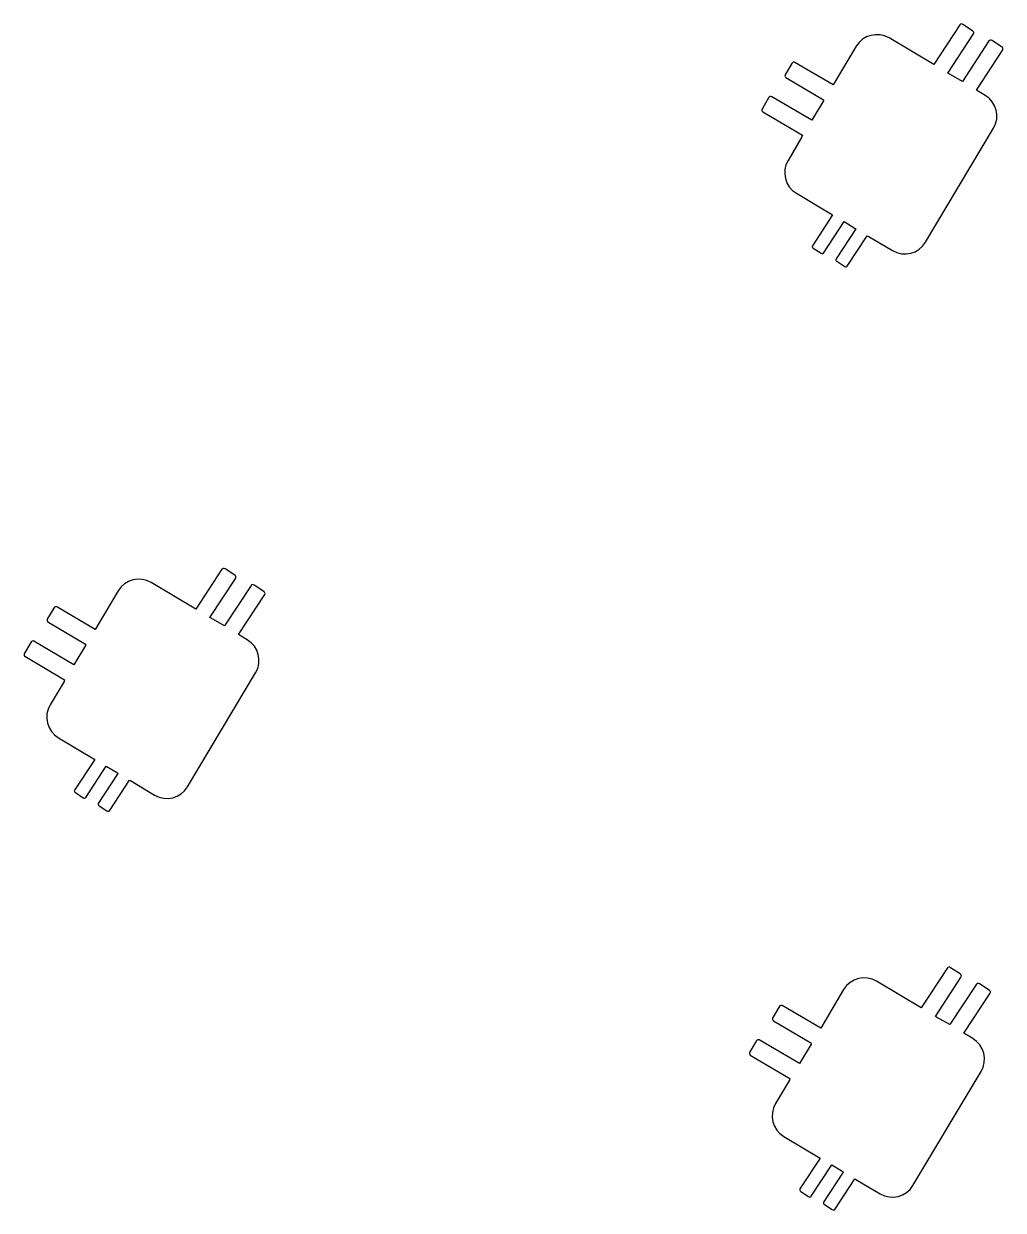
# Model space of a CAD drawing. Header units: centimetres. Extents: x -7.3 to 7.3, y -8.8 to 8.8.
import ezdxf

# ---------------------------------------------------------------- set-up
doc = ezdxf.new("R2010")
doc.units = ezdxf.units.CM
doc.header["$MEASUREMENT"] = 0
doc.layers.add('Camada 1', color=7, linetype='Continuous')

msp = doc.modelspace()

# ---------------------------------------------------------------- linework, layer by layer
at = {"layer": 'Camada 1'}
for points in [[(4.75661, 5.99836), (4.75661, 5.99836), (4.21646, 6.32068), (4.21646, 6.32068), (4.21646, 6.32068), (4.04747, 6.42151), (3.99191, 6.6422), (4.0925, 6.81119), (4.0925, 6.81119), (4.0925, 6.81119), (4.30083, 7.16041), (4.30083, 7.16041), (4.30083, 7.16041), (4.30083, 7.16041), (4.30588, 7.18581), (4.30588, 7.18581), (4.30588, 7.18581), (4.30588, 7.18581), (3.71632, 7.53532), (3.71632, 7.53532), (3.71632, 7.53532), (3.70187, 7.54395), (3.69915, 7.56612), (3.70994, 7.58469), (3.70994, 7.58469), (3.70994, 7.58469), (3.80355, 7.74243), (3.80355, 7.74243), (3.80355, 7.74243), (3.81487, 7.761), (3.83541, 7.76929), (3.85009, 7.76069), (3.85009, 7.76069), (3.85009, 7.76069), (4.44723, 7.4085), (4.44723, 7.4085), (4.44723, 7.4085), (4.44723, 7.4085), (4.44723, 7.4085), (4.44723, 7.4085), (4.44723, 7.4085), (4.44723, 7.4085), (4.62103, 7.69687), (4.62103, 7.69687), (4.62103, 7.69687), (4.62103, 7.69687), (4.62021, 7.71605), (4.62021, 7.71605), (4.62021, 7.71605), (4.62021, 7.71605), (4.05985, 8.04826), (4.05985, 8.04826), (4.05985, 8.04826), (4.04535, 8.05686), (4.04263, 8.07906), (4.05366, 8.09763), (4.05366, 8.09763), (4.05366, 8.09763), (4.14708, 8.25537), (4.14708, 8.25537), (4.14708, 8.25537), (4.15814, 8.27392), (4.17912, 8.28209), (4.19354, 8.27352), (4.19354, 8.27352), (4.19354, 8.27352), (4.76591, 7.93676), (4.76591, 7.93676), (4.76591, 7.93676), (4.76591, 7.93676), (4.76591, 7.93676), (4.76591, 7.93676), (4.76591, 7.93676), (4.76591, 7.93676), (5.10778, 8.5126), (5.10778, 8.5126), (5.10778, 8.5126), (5.20837, 8.68159), (5.4292, 8.73731), (5.59819, 8.63656), (5.59819, 8.63656), (5.59819, 8.63656), (6.26431, 8.23908), (6.26431, 8.23908), (6.26431, 8.23908), (6.26431, 8.23908), (6.26431, 8.23908), (6.26431, 8.23908), (6.26431, 8.23908), (6.26431, 8.23908), (6.65373, 8.83453), (6.65373, 8.83453), (6.65373, 8.83453), (6.6622, 8.84768), (6.68326, 8.84937), (6.70001, 8.83834), (6.70001, 8.83834), (6.70001, 8.83834), (6.84352, 8.74452), (6.84352, 8.74452), (6.84352, 8.74452), (6.86051, 8.73338), (6.86757, 8.71362), (6.85881, 8.70044), (6.85881, 8.70044), (6.85881, 8.70044), (6.47506, 8.11259), (6.47506, 8.11259), (6.47506, 8.11259), (6.47506, 8.11259), (6.49379, 8.10211), (6.49379, 8.10211), (6.49379, 8.10211), (6.49379, 8.10211), (6.69207, 7.98937), (6.69207, 7.98937), (6.69207, 7.98937), (6.69207, 7.98937), (6.69207, 7.98937), (6.69207, 7.98937), (6.69207, 7.98937), (6.69207, 7.98937), (7.08685, 8.59387), (7.08685, 8.59387), (7.08685, 8.59387), (7.09558, 8.60702), (7.11656, 8.60874), (7.1331, 8.59768), (7.1331, 8.59768), (7.1331, 8.59768), (7.27706, 8.50386), (7.27706, 8.50386), (7.27706, 8.50386), (7.29386, 8.49283), (7.30082, 8.47298), (7.29217, 8.45981), (7.29217, 8.45981), (7.29217, 8.45981), (6.90077, 7.85971), (6.90077, 7.85971), (6.90077, 7.85971), (6.90077, 7.85971), (6.90077, 7.85971), (6.90077, 7.85971), (6.90077, 7.85971), (6.90077, 7.85971), (7.03161, 7.78118), (7.03161, 7.78118), (7.03161, 7.78118), (7.2006, 7.68032), (7.25669, 7.45966), (7.15565, 7.29075), (7.15565, 7.29075), (7.15565, 7.29075), (6.14039, 5.58924), (6.14039, 5.58924), (6.14039, 5.58924), (6.03977, 5.42025), (5.81897, 5.36437), (5.64998, 5.46534), (5.64998, 5.46534), (5.64998, 5.46534), (5.28877, 5.68082), (5.28877, 5.68082), (5.28877, 5.68082), (5.28877, 5.68082), (5.27395, 5.6882), (5.27395, 5.6882), (5.27395, 5.6882), (5.27395, 5.6882), (4.97613, 5.23235), (4.97613, 5.23235), (4.97613, 5.23235), (4.9693, 5.22155), (4.95234, 5.22015), (4.93853, 5.22917), (4.93853, 5.22917), (4.93853, 5.22917), (4.82135, 5.30561), (4.82135, 5.30561), (4.82135, 5.30561), (4.80757, 5.31463), (4.80201, 5.33077), (4.80923, 5.34149), (4.80923, 5.34149), (4.80923, 5.34149), (5.10271, 5.78927), (5.10271, 5.78927), (5.10271, 5.78927), (5.10271, 5.78927), (5.09445, 5.79676), (5.09445, 5.79676), (5.09445, 5.79676), (5.09445, 5.79676), (4.92914, 5.8972), (4.92914, 5.8972), (4.92914, 5.8972), (4.92914, 5.8972), (4.92914, 5.8972), (4.92914, 5.8972), (4.92914, 5.8972), (4.92914, 5.8972), (4.62326, 5.42841), (4.62326, 5.42841), (4.62326, 5.42841), (4.61601, 5.4178), (4.59902, 5.41632), (4.58527, 5.42534), (4.58527, 5.42534), (4.58527, 5.42534), (4.46824, 5.50188), (4.46824, 5.50188), (4.46824, 5.50188), (4.45424, 5.5109), (4.44877, 5.52707), (4.45573, 5.53776), (4.45573, 5.53776), (4.45573, 5.53776), (4.75648, 5.99824), (4.75648, 5.99824), (4.75648, 5.99824), (4.75648, 5.99824), (4.75661, 5.99836), (4.75661, 5.99836)], [(-6.24265, -2.12321), (-6.24265, -2.12321), (-6.7828, -1.80089), (-6.7828, -1.80089), (-6.7828, -1.80089), (-6.95179, -1.70008), (-7.00738, -1.47939), (-6.90676, -1.31041), (-6.90676, -1.31041), (-6.90676, -1.31041), (-6.69843, -0.96119), (-6.69843, -0.96119), (-6.69843, -0.96119), (-6.69843, -0.96119), (-6.69338, -0.93571), (-6.69338, -0.93571), (-6.69338, -0.93571), (-6.69338, -0.93571), (-7.28293, -0.58622), (-7.28293, -0.58622), (-7.28293, -0.58622), (-7.29735, -0.57762), (-7.3001, -0.55545), (-7.28931, -0.5369), (-7.28931, -0.5369), (-7.28931, -0.5369), (-7.1957, -0.37916), (-7.1957, -0.37916), (-7.1957, -0.37916), (-7.1844, -0.36053), (-7.16384, -0.35228), (-7.14919, -0.36088), (-7.14919, -0.36088), (-7.14919, -0.36088), (-6.55205, -0.71304), (-6.55205, -0.71304), (-6.55205, -0.71304), (-6.55205, -0.71304), (-6.55205, -0.71304), (-6.55205, -0.71304), (-6.55205, -0.71304), (-6.55205, -0.71304), (-6.37825, -0.42472), (-6.37825, -0.42472), (-6.37825, -0.42472), (-6.37825, -0.42472), (-6.37907, -0.40554), (-6.37907, -0.40554), (-6.37907, -0.40554), (-6.37907, -0.40554), (-6.93943, -0.07328), (-6.93943, -0.07328), (-6.93943, -0.07328), (-6.9539, -0.06473), (-6.95665, -0.04256), (-6.94559, -0.02396), (-6.94559, -0.02396), (-6.94559, -0.02396), (-6.85217, 0.13378), (-6.85217, 0.13378), (-6.85217, 0.13378), (-6.84111, 0.15233), (-6.82013, 0.16053), (-6.80571, 0.1519), (-6.80571, 0.1519), (-6.80571, 0.1519), (-6.23336, -0.18484), (-6.23336, -0.18484), (-6.23336, -0.18484), (-6.23336, -0.18484), (-6.23336, -0.18484), (-6.23336, -0.18484), (-6.23336, -0.18484), (-6.23336, -0.18484), (-5.89152, 0.39095), (-5.89152, 0.39095), (-5.89152, 0.39095), (-5.7909, 0.55997), (-5.57008, 0.61571), (-5.40109, 0.51499), (-5.40109, 0.51499), (-5.40109, 0.51499), (-4.735, 0.11743), (-4.735, 0.11743), (-4.735, 0.11743), (-4.735, 0.11743), (-4.735, 0.11743), (-4.735, 0.11743), (-4.735, 0.11743), (-4.735, 0.11743), (-4.34556, 0.71295), (-4.34556, 0.71295), (-4.34556, 0.71295), (-4.33707, 0.72607), (-4.31603, 0.72782), (-4.29928, 0.71676), (-4.29928, 0.71676), (-4.29928, 0.71676), (-4.15577, 0.62289), (-4.15577, 0.62289), (-4.15577, 0.62289), (-4.13878, 0.61178), (-4.13172, 0.59204), (-4.14048, 0.57886), (-4.14048, 0.57886), (-4.14048, 0.57886), (-4.52423, -0.00899), (-4.52423, -0.00899), (-4.52423, -0.00899), (-4.52423, -0.00899), (-4.5055, -0.01947), (-4.5055, -0.01947), (-4.5055, -0.01947), (-4.5055, -0.01947), (-4.30722, -0.13226), (-4.30722, -0.13226), (-4.30722, -0.13226), (-4.30722, -0.13226), (-4.30722, -0.13226), (-4.30722, -0.13226), (-4.30722, -0.13226), (-4.30722, -0.13226), (-3.91249, 0.47226), (-3.91249, 0.47226), (-3.91249, 0.47226), (-3.90373, 0.48544), (-3.88275, 0.48716), (-3.86621, 0.47612), (-3.86621, 0.47612), (-3.86621, 0.47612), (-3.72228, 0.38225), (-3.72228, 0.38225), (-3.72228, 0.38225), (-3.70548, 0.37122), (-3.69849, 0.35135), (-3.70717, 0.33825), (-3.70717, 0.33825), (-3.70717, 0.33825), (-4.09854, -0.26193), (-4.09854, -0.26193), (-4.09854, -0.26193), (-4.09854, -0.26193), (-4.09854, -0.26193), (-4.09854, -0.26193), (-4.09854, -0.26193), (-4.09854, -0.26193), (-3.9677, -0.34043), (-3.9677, -0.34043), (-3.9677, -0.34043), (-3.79871, -0.44129), (-3.74262, -0.66198), (-3.84366, -0.83084), (-3.84366, -0.83084), (-3.84366, -0.83084), (-4.85892, -2.53238), (-4.85892, -2.53238), (-4.85892, -2.53238), (-4.95954, -2.7014), (-5.18036, -2.7572), (-5.34935, -2.65631), (-5.34935, -2.65631), (-5.34935, -2.65631), (-5.71052, -2.44071), (-5.71052, -2.44071), (-5.71052, -2.44071), (-5.71052, -2.44071), (-5.72534, -2.43333), (-5.72534, -2.43333), (-5.72534, -2.43333), (-5.72534, -2.43333), (-6.02316, -2.88918), (-6.02316, -2.88918), (-6.02316, -2.88918), (-6.02996, -2.90003), (-6.04695, -2.90143), (-6.06076, -2.89243), (-6.06076, -2.89243), (-6.06076, -2.89243), (-6.17792, -2.81597), (-6.17792, -2.81597), (-6.17792, -2.81597), (-6.19173, -2.80692), (-6.19729, -2.79076), (-6.19004, -2.78007), (-6.19004, -2.78007), (-6.19004, -2.78007), (-5.89659, -2.33232), (-5.89659, -2.33232), (-5.89659, -2.33232), (-5.89659, -2.33232), (-5.90485, -2.32483), (-5.90485, -2.32483), (-5.90485, -2.32483), (-5.90485, -2.32483), (-6.07016, -2.22434), (-6.07016, -2.22434), (-6.07016, -2.22434), (-6.07016, -2.22434), (-6.07016, -2.22434), (-6.07016, -2.22434), (-6.07016, -2.22434), (-6.07016, -2.22434), (-6.37597, -2.69313), (-6.37597, -2.69313), (-6.37597, -2.69313), (-6.38319, -2.70374), (-6.40021, -2.70517), (-6.41394, -2.69617), (-6.41394, -2.69617), (-6.41394, -2.69617), (-6.53097, -2.6196), (-6.53097, -2.6196), (-6.53097, -2.6196), (-6.54494, -2.6106), (-6.55044, -2.59452), (-6.54346, -2.58378), (-6.54346, -2.58378), (-6.54346, -2.58378), (-6.24271, -2.12327), (-6.24271, -2.12327), (-6.24271, -2.12327), (-6.24271, -2.12327), (-6.24265, -2.12321), (-6.24265, -2.12321)], [(4.57072, -8.07055), (4.57072, -8.07055), (4.03057, -7.74816), (4.03057, -7.74816), (4.03057, -7.74816), (3.86158, -7.64735), (3.80602, -7.42669), (3.90659, -7.25768), (3.90659, -7.25768), (3.90659, -7.25768), (4.11492, -6.90848), (4.11492, -6.90848), (4.11492, -6.90848), (4.11492, -6.90848), (4.11997, -6.88305), (4.11997, -6.88305), (4.11997, -6.88305), (4.11997, -6.88305), (3.5304, -6.53351), (3.5304, -6.53351), (3.5304, -6.53351), (3.51595, -6.52491), (3.51323, -6.50279), (3.52402, -6.48419), (3.52402, -6.48419), (3.52402, -6.48419), (3.61763, -6.32642), (3.61763, -6.32642), (3.61763, -6.32642), (3.62895, -6.30782), (3.64949, -6.29956), (3.66417, -6.30822), (3.66417, -6.30822), (3.66417, -6.30822), (4.26131, -6.66038), (4.26131, -6.66038), (4.26131, -6.66038), (4.26131, -6.66038), (4.26131, -6.66038), (4.26131, -6.66038), (4.26131, -6.66038), (4.26131, -6.66038), (4.43509, -6.37206), (4.43509, -6.37206), (4.43509, -6.37206), (4.43509, -6.37206), (4.4343, -6.3528), (4.4343, -6.3528), (4.4343, -6.3528), (4.4343, -6.3528), (3.87391, -6.02062), (3.87391, -6.02062), (3.87391, -6.02062), (3.85944, -6.01207), (3.85669, -5.98985), (3.86775, -5.97125), (3.86775, -5.97125), (3.86775, -5.97125), (3.96117, -5.81348), (3.96117, -5.81348), (3.96117, -5.81348), (3.97223, -5.79501), (3.99321, -5.78676), (4.00763, -5.79536), (4.00763, -5.79536), (4.00763, -5.79536), (4.58, -6.13212), (4.58, -6.13212), (4.58, -6.13212), (4.58, -6.13212), (4.58, -6.13212), (4.58, -6.13212), (4.58, -6.13212), (4.58, -6.13212), (4.92184, -5.55631), (4.92184, -5.55631), (4.92184, -5.55631), (5.02246, -5.38732), (5.24326, -5.33163), (5.41227, -5.43233), (5.41227, -5.43233), (5.41227, -5.43233), (6.07836, -5.82984), (6.07836, -5.82984), (6.07836, -5.82984), (6.07836, -5.82984), (6.07836, -5.82984), (6.07836, -5.82984), (6.07836, -5.82984), (6.07836, -5.82984), (6.4678, -5.23429), (6.4678, -5.23429), (6.4678, -5.23429), (6.47629, -5.22119), (6.49735, -5.21947), (6.51408, -5.23053), (6.51408, -5.23053), (6.51408, -5.23053), (6.65762, -5.32435), (6.65762, -5.32435), (6.65762, -5.32435), (6.67461, -5.33546), (6.68164, -5.35525), (6.67291, -5.36843), (6.67291, -5.36843), (6.67291, -5.36843), (6.28916, -5.9562), (6.28916, -5.9562), (6.28916, -5.9562), (6.28916, -5.9562), (6.30789, -5.9667), (6.30789, -5.9667), (6.30789, -5.9667), (6.30789, -5.9667), (6.50614, -6.07949), (6.50614, -6.07949), (6.50614, -6.07949), (6.50614, -6.07949), (6.50614, -6.07949), (6.50614, -6.07949), (6.50614, -6.07949), (6.50614, -6.07949), (6.9009, -5.47494), (6.9009, -5.47494), (6.9009, -5.47494), (6.90966, -5.46184), (6.93064, -5.46007), (6.94718, -5.47113), (6.94718, -5.47113), (6.94718, -5.47113), (7.09111, -5.565), (7.09111, -5.565), (7.09111, -5.565), (7.10791, -5.57598), (7.1149, -5.59585), (7.10622, -5.60903), (7.10622, -5.60903), (7.10622, -5.60903), (6.71485, -6.20911), (6.71485, -6.20911), (6.71485, -6.20911), (6.71485, -6.20911), (6.71485, -6.20911), (6.71485, -6.20911), (6.71485, -6.20911), (6.71485, -6.20911), (6.84569, -6.28769), (6.84569, -6.28769), (6.84569, -6.28769), (7.01468, -6.3885), (7.07074, -6.60916), (6.96973, -6.77804), (6.96973, -6.77804), (6.96973, -6.77804), (5.95447, -8.47958), (5.95447, -8.47958), (5.95447, -8.47958), (5.85385, -8.64857), (5.63305, -8.7044), (5.46404, -8.60348), (5.46404, -8.60348), (5.46404, -8.60348), (5.10286, -8.38803), (5.10286, -8.38803), (5.10286, -8.38803), (5.10286, -8.38803), (5.08804, -8.38065), (5.08804, -8.38065), (5.08804, -8.38065), (5.08804, -8.38065), (4.79022, -8.83649), (4.79022, -8.83649), (4.79022, -8.83649), (4.78342, -8.84729), (4.76643, -8.84866), (4.75262, -8.83967), (4.75262, -8.83967), (4.75262, -8.83967), (4.63546, -8.76323), (4.63546, -8.76323), (4.63546, -8.76323), (4.62168, -8.75423), (4.61612, -8.73807), (4.62334, -8.72738), (4.62334, -8.72738), (4.62334, -8.72738), (4.91679, -8.27963), (4.91679, -8.27963), (4.91679, -8.27963), (4.91679, -8.27963), (4.90853, -8.27214), (4.90853, -8.27214), (4.90853, -8.27214), (4.90853, -8.27214), (4.74324, -8.17165), (4.74324, -8.17165), (4.74324, -8.17165), (4.74324, -8.17165), (4.74324, -8.17165), (4.74324, -8.17165), (4.74324, -8.17165), (4.74324, -8.17165), (4.43733, -8.64047), (4.43733, -8.64047), (4.43733, -8.64047), (4.43011, -8.65108), (4.41312, -8.65254), (4.39936, -8.64346), (4.39936, -8.64346), (4.39936, -8.64346), (4.28231, -8.56694), (4.28231, -8.56694), (4.28231, -8.56694), (4.26834, -8.55789), (4.26284, -8.54178), (4.26982, -8.53104), (4.26982, -8.53104), (4.26982, -8.53104), (4.57057, -8.07061), (4.57057, -8.07061), (4.57057, -8.07061), (4.57057, -8.07061), (4.57072, -8.07055), (4.57072, -8.07055)]]:
    msp.add_open_spline(points, degree=3, knots=[0, 0, 0, 0, 0.01754386, 0.01754386, 0.01754386, 0.01754386, 0.03508772, 0.03508772, 0.03508772, 0.03508772, 0.05263158, 0.05263158, 0.05263158, 0.05263158, 0.07017544, 0.07017544, 0.07017544, 0.07017544, 0.0877193, 0.0877193, 0.0877193, 0.0877193, 0.10526316, 0.10526316, 0.10526316, 0.10526316, 0.12280702, 0.12280702, 0.12280702, 0.12280702, 0.14035088, 0.14035088, 0.14035088, 0.14035088, 0.15789474, 0.15789474, 0.15789474, 0.15789474, 0.1754386, 0.1754386, 0.1754386, 0.1754386, 0.19298246, 0.19298246, 0.19298246, 0.19298246, 0.21052632, 0.21052632, 0.21052632, 0.21052632, 0.22807018, 0.22807018, 0.22807018, 0.22807018, 0.24561404, 0.24561404, 0.24561404, 0.24561404, 0.26315789, 0.26315789, 0.26315789, 0.26315789, 0.28070175, 0.28070175, 0.28070175, 0.28070175, 0.29824561, 0.29824561, 0.29824561, 0.29824561, 0.31578947, 0.31578947, 0.31578947, 0.31578947, 0.33333333, 0.33333333, 0.33333333, 0.33333333, 0.35087719, 0.35087719, 0.35087719, 0.35087719, 0.36842105, 0.36842105, 0.36842105, 0.36842105, 0.38596491, 0.38596491, 0.38596491, 0.38596491, 0.40350877, 0.40350877, 0.40350877, 0.40350877, 0.42105263, 0.42105263, 0.42105263, 0.42105263, 0.43859649, 0.43859649, 0.43859649, 0.43859649, 0.45614035, 0.45614035, 0.45614035, 0.45614035, 0.47368421, 0.47368421, 0.47368421, 0.47368421, 0.49122807, 0.49122807, 0.49122807, 0.49122807, 0.50877193, 0.50877193, 0.50877193, 0.50877193, 0.52631579, 0.52631579, 0.52631579, 0.52631579, 0.54385965, 0.54385965, 0.54385965, 0.54385965, 0.56140351, 0.56140351, 0.56140351, 0.56140351, 0.57894737, 0.57894737, 0.57894737, 0.57894737, 0.59649123, 0.59649123, 0.59649123, 0.59649123, 0.61403509, 0.61403509, 0.61403509, 0.61403509, 0.63157895, 0.63157895, 0.63157895, 0.63157895, 0.64912281, 0.64912281, 0.64912281, 0.64912281, 0.66666667, 0.66666667, 0.66666667, 0.66666667, 0.68421053, 0.68421053, 0.68421053, 0.68421053, 0.70175439, 0.70175439, 0.70175439, 0.70175439, 0.71929825, 0.71929825, 0.71929825, 0.71929825, 0.73684211, 0.73684211, 0.73684211, 0.73684211, 0.75438596, 0.75438596, 0.75438596, 0.75438596, 0.77192982, 0.77192982, 0.77192982, 0.77192982, 0.78947368, 0.78947368, 0.78947368, 0.78947368, 0.80701754, 0.80701754, 0.80701754, 0.80701754, 0.8245614, 0.8245614, 0.8245614, 0.8245614, 0.84210526, 0.84210526, 0.84210526, 0.84210526, 0.85964912, 0.85964912, 0.85964912, 0.85964912, 0.87719298, 0.87719298, 0.87719298, 0.87719298, 0.89473684, 0.89473684, 0.89473684, 0.89473684, 0.9122807, 0.9122807, 0.9122807, 0.9122807, 0.92982456, 0.92982456, 0.92982456, 0.92982456, 0.94736842, 0.94736842, 0.94736842, 0.94736842, 0.96491228, 0.96491228, 0.96491228, 0.96491228, 1, 1, 1, 1], dxfattribs=at)

doc.saveas('drawing.dxf')
